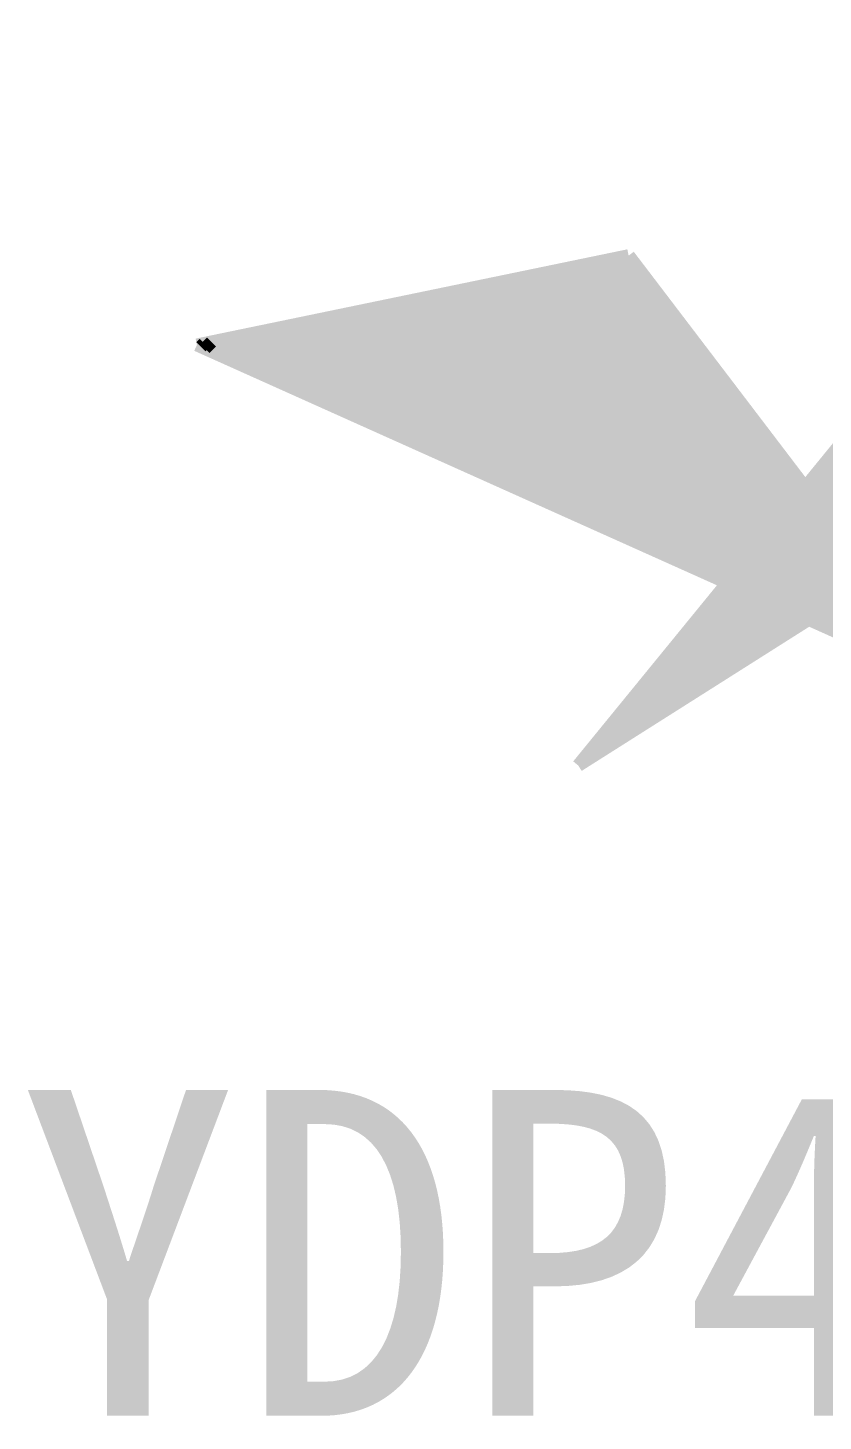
# Model space of a CAD drawing. Header units: inches. Extents: x 240 to 1407, y -538 to -118.
# Drawn here: x 999.465 to 1002.029, y -374.928 to -370.438 of the extents above; entities that cross this region are included whole.
import ezdxf

# ---------------------------------------------------------------- set-up
doc = ezdxf.new("R2010")
doc.units = ezdxf.units.IN
doc.header["$LTSCALE"] = 1.209999999999997
doc.header["$MEASUREMENT"] = 0
doc.layers.add('FPC', color=40, linetype='CONTINUOUS', lineweight=20)
doc.layers.add('PCB1_GTO', color=1, linetype='CONTINUOUS')
doc.styles.add('宋体', font='')
doc.styles.get('宋体').set_extended_font_data('SimSun')

msp = doc.modelspace()

# ---------------------------------------------------------------- linework, layer by layer
at = {"layer": 'PCB1_GTO', "const_width": 0.04158441707859278}
for points in [[(1001.660147936918, -372.5483411368671), (1003.709635932628, -370.4986452190618)], [(1001.710257159481, -372.5165290578037), (1003.732091517852, -370.4946946994463)], [(1001.760366382069, -372.4849249008374), (1003.754339180993, -370.4907441798294)], [(1001.810267682573, -372.4531128217603), (1003.776794766217, -370.486793660188)], [(1001.860376905149, -372.421508664779), (1003.799042429345, -370.4828431405725)], [(1001.910486127725, -372.3896965857032), (1003.821498014569, -370.4788926209542)], [(1001.9605953503, -372.3580924287369), (1003.84374567771, -370.4747341792443)], [(1001.989496520174, -372.3474884023738), (1003.866201262934, -370.4707836596261)], [(1002.002179767381, -372.3533102207751), (1003.888656848158, -370.4668331400092)], [(1002.014863014588, -372.3589241170696), (1003.910904511287, -370.4628826203705)], [(1002.027546261793, -372.3645380133628), (1003.933360096511, -370.458932100755)], [(1001.25948207836, -372.8020060810393), (1003.53061501711, -370.5306652202196)], [(1001.28755155989, -372.7552236118193), (1003.508367353969, -370.5346157398379)], [(1001.309383378853, -372.770194001965), (1003.553070602334, -370.5267147006041)], [(1001.359492601428, -372.7385898449959), (1003.575526187546, -370.5225562588792)], [(1001.369680783625, -372.654797244574), (1003.485911768745, -370.5385662594657)], [(1001.409601824016, -372.7067777659339), (1003.597773850686, -370.5186057392637)], [(1001.451810007347, -372.5543708773383), (1003.463664105604, -370.5425167790702)], [(1001.459711046591, -372.6751736089648), (1003.62022943591, -370.5146552196482)], [(1001.509820269167, -372.6433615298905), (1003.642477099051, -370.5107047000177)], [(1001.559929491755, -372.6117573729092), (1003.664932684275, -370.5067541803899)], [(1001.61003871433, -372.5799452938348), (1003.687180347404, -370.5028036607717)], [(1001.533939231068, -372.4539445100943), (1003.44120852038, -370.5466752207802)], [(1001.615860532719, -372.3535181428586), (1003.418960857251, -370.5506257404216)], [(1001.684890665081, -372.2110915143633), (1003.329346438439, -370.5666357409821)], [(1001.697573912287, -372.2167054106579), (1003.351802023663, -370.5624772992954)], [(1001.697989756453, -372.2530917756133), (1003.396505272028, -370.5545762600398)], [(1001.710257159481, -372.2223193069538), (1003.374049686803, -370.558526779654)], [(1002.026090807199, -371.8513863066253), (1003.30709877531, -370.5705862606004)], [(1001.401700784771, -371.172104853649), (1001.970783532496, -371.9191689064772), (1003.032641622589, -370.6194479506883)], [(1000.009662423064, -371.4598690198251), (1001.401700784771, -371.172104853649)], [(1000.771281021858, -371.8012770840404), (1001.40045325226, -371.1723127757326)], [(1000.657131796978, -371.7501282510487), (1001.191907400606, -371.2155605695028)], [(1000.669815044184, -371.7559500694363), (1001.214986752078, -371.2107783615409)], [(1000.682498291402, -371.7615639657309), (1001.238066103565, -371.2059961535682)], [(1000.695181538596, -371.7671778620377), (1001.261353377121, -371.2012139455954)], [(1000.707864785802, -371.7729996804267), (1001.284432728607, -371.1964317376349)], [(1000.720548033021, -371.7786135767458), (1001.307720002176, -371.1916495296853)], [(1000.733231280228, -371.7842274730622), (1001.330799353649, -371.186659399629)], [(1000.745914527433, -371.7900492914389), (1001.354086627217, -371.1820851137507)], [(1000.758597774652, -371.7956631877444), (1001.377165978691, -371.1770949836944)], [(1000.784172191147, -371.8070989024416), (1001.409185979837, -371.1818771916672)], [(1000.796855438354, -371.8127127987594), (1001.417087019083, -371.1922732959222)], [(1000.809538685572, -371.8185346171497), (1001.425195980423, -371.2028773222976)], [(1000.822221932779, -371.8241485134429), (1001.433097019668, -371.213273426565)], [(1000.542982572097, -371.6989794180434), (1000.983361548951, -371.2586004411908)], [(1000.555665819303, -371.7045933143393), (1001.006440900436, -371.2538182332181)], [(1000.568349066521, -371.7104151327392), (1001.029728173993, -371.2490360252303)], [(1000.581032313716, -371.7160290290324), (1001.052807525479, -371.2442538172834)], [(1000.593715560922, -371.7216429253515), (1001.075886876964, -371.2394716093216)], [(1000.606398808141, -371.7274647437405), (1001.099174150521, -371.2346894013734)], [(1000.619082055347, -371.7330786400337), (1001.122253501994, -371.2299071933856)], [(1000.631765302553, -371.7386925363419), (1001.145540775563, -371.2251249854128)], [(1000.644448549772, -371.7445143547296), (1001.168620127036, -371.220342777451)], [(1000.834905179984, -371.8297624097484), (1001.440998058901, -371.22366953082)], [(1000.847588427203, -371.835584228136), (1001.448899098145, -371.2340656350873)], [(1000.86027167441, -371.8411981244552), (1001.457008059486, -371.2444617393656)], [(1000.872954921604, -371.8468120207484), (1001.46490909873, -371.2548578436329)], [(1000.415942177915, -371.6420087666505), (1000.751528423739, -371.3064225208148)], [(1000.428833347217, -371.6478305850408), (1000.774815697308, -371.301640312853)], [(1000.441516594423, -371.653444481334), (1000.797895048781, -371.2968581048802)], [(1000.45419984164, -371.6592662997107), (1000.821182322351, -371.2920758969183)], [(1000.466883088835, -371.6648801960299), (1000.844261673836, -371.2872936889701)], [(1000.479566336042, -371.6704940923476), (1000.86734102531, -371.2825114809864)], [(1000.49224958326, -371.676315910738), (1000.890628298878, -371.2777292730355)], [(1000.504932830466, -371.6819298070434), (1000.913915572435, -371.2729470650627)], [(1000.517616077673, -371.6875437033366), (1000.936994923909, -371.2681648571009)], [(1000.530299324891, -371.693365521727), (1000.960074275394, -371.263382649139)], [(1000.885638168822, -371.852633839151), (1001.472810137977, -371.2654618699851)], [(1000.898113493946, -371.8582477354428), (1001.480711177209, -371.2758579742497)], [(1000.911004663234, -371.8638616317619), (1001.488612216454, -371.2862540785307)], [(1000.923687910453, -371.8696834501523), (1001.496721177794, -371.2966501827967)], [(1000.936371157659, -371.8752973464455), (1001.50462221704, -371.307046287064)], [(1000.301792953035, -371.5908599336247), (1000.54319049418, -371.3496703145727)], [(1000.314684122336, -371.5966817520246), (1000.566269845654, -371.3448881065986)], [(1000.327159447459, -371.6022956483205), (1000.58934919714, -371.3401058986395)], [(1000.339842694665, -371.6079095446369), (1000.612636470708, -371.3353236906899)], [(1000.352733863955, -371.6137313630273), (1000.635715822181, -371.3305414827294)], [(1000.36520918909, -371.6193452593328), (1000.65900309575, -371.3257592747539)], [(1000.377892436296, -371.624959155626), (1000.682082447224, -371.3209770667839)], [(1000.390575683502, -371.6307809740163), (1000.705369720792, -371.316194858822)], [(1000.403258930708, -371.6363948703341), (1000.728449072266, -371.3114126508711)], [(1000.949054404865, -371.8809112427387), (1001.512523256284, -371.317442391345)], [(1000.961737652084, -371.8867330611413), (1001.520424295529, -371.3280464176945)], [(1000.974420899278, -371.8923469574577), (1001.528325334762, -371.3384425219618)], [(1000.987104146496, -371.8981687758467), (1001.53622637402, -371.34883862624)], [(1000.187643728154, -371.5397111006316), (1000.334644642525, -371.3927101862485)], [(1000.200326975361, -371.5453249969275), (1000.357723994011, -371.3879279782867)], [(1000.213010222578, -371.5511468153152), (1000.380803345484, -371.3831457703248)], [(1000.225693469784, -371.5567607116344), (1000.404090619053, -371.378363562378)], [(1000.238376716992, -371.5623746079276), (1000.427377892623, -371.3735813544038)], [(1000.25105996421, -371.5681964263275), (1000.450457244095, -371.3687991464188)], [(1000.263743211415, -371.5738103226234), (1000.473536595569, -371.3640169384692)], [(1000.276426458622, -371.5794242189425), (1000.496823869138, -371.3592347305101)], [(1000.289109705828, -371.5852460373315), (1000.519903220611, -371.3544525225591)], [(1000.999787393702, -371.9037826721427), (1001.544335335347, -371.3592347305101)], [(1001.012470640908, -371.9093965684468), (1001.552236374593, -371.3696308347883)], [(1001.025153888114, -371.9152183868385), (1001.560137413837, -371.3800269390557)], [(1001.037837135333, -371.9208322831549), (1001.568038453083, -371.3906309654051)], [(1000.060811256067, -371.4827404492141), (1000.102811517314, -371.4407401879668)], [(1000.073494503274, -371.4885622676058), (1000.126098790883, -371.4359579800077)], [(1000.08617775048, -371.4941761639222), (1000.149178142369, -371.4311757720581)], [(1000.098860997698, -371.4997900602413), (1000.172465415926, -371.4263935640963)], [(1000.111544244904, -371.5056118786317), (1000.195544767412, -371.42140343404)], [(1000.124227492111, -371.5112257749371), (1000.218832040968, -371.416621226066)], [(1000.136910739329, -371.5170475933139), (1000.241911392441, -371.4118390181041)], [(1000.149593986535, -371.522661489618), (1000.26519866601, -371.4070568101573)], [(1000.162277233741, -371.5282753859371), (1000.288278017484, -371.4022746021722)], [(1000.174960480947, -371.5340972043261), (1000.311357368969, -371.3974923942213)], [(1001.050520382539, -371.9264461794604), (1001.575939492327, -371.4010270696725)], [(1001.063203629746, -371.9322679978384), (1001.584048453657, -371.4114231739507)], [(1001.075886876964, -371.9378818941439), (1001.591949492901, -371.4218192782194)], [(1001.088570124158, -371.9434957904494), (1001.599850532146, -371.4322153824731)], [(1000.009662423064, -371.4598690198251), (1001.719613653333, -372.2264777486774)], [(1000.01007826723, -371.4600769419087), (1000.010286189325, -371.4598690198251)], [(1000.022761514436, -371.465690838225), (1000.033365540798, -371.4550868118783)], [(1000.035444761654, -371.4715126566277), (1000.056652814356, -371.4503046039137)], [(1000.04812800886, -371.4771265529236), (1000.079732165841, -371.4455223959423)], [(1001.101253371376, -371.9493176088507), (1001.60775157139, -371.4426114867418)], [(1001.113936618583, -371.9549315051698), (1001.615860532719, -371.4532155131172)], [(1001.126619865789, -371.9607533235588), (1001.623761571965, -371.4636116173709)], [(1001.139303112995, -371.966367219852), (1001.63166261121, -371.4740077216368)], [(1001.151986360214, -371.9719811161452), (1001.639563650466, -371.4844038259178)], [(1001.16466960742, -371.9778029345478), (1001.647672611782, -371.4947999301851)], [(1001.177352854626, -371.9834168308642), (1001.655573651028, -371.5051960344402)], [(1001.190036101845, -371.9890307271588), (1001.663474690272, -371.515800060802)], [(1001.202719349038, -371.9948525455491), (1001.67137572953, -371.5261961650829)], [(1001.215402596257, -372.0004664418546), (1001.679484690846, -371.5365922693352)], [(1001.228085843464, -372.0060803381614), (1001.687385730091, -371.5469883736053)], [(1001.24076909067, -372.0119021565613), (1001.695286769336, -371.5573844778713)], [(1001.253452337876, -372.0175160528573), (1001.703187808593, -371.5677805821509)], [(1001.266135585094, -372.0233378712572), (1001.711088847838, -371.5783846085004)], [(1001.278818832301, -372.0289517675504), (1001.719197809154, -371.5887807127691)], [(1001.29171000159, -372.0345656638668), (1001.727098848399, -371.5991768170473)], [(1001.304393248796, -372.0403874822585), (1001.734999887656, -371.6095729213146)], [(1001.317076496014, -372.0460013785517), (1001.742900926901, -371.619969025582)], [(1001.32975974322, -372.0516152748476), (1001.750801966147, -371.6303651298602)], [(1001.342442990427, -372.0574370932475), (1001.758910927462, -371.6409691562124)], [(1001.355126237645, -372.0630509895639), (1001.76681196672, -371.6513652604797)], [(1001.367809484851, -372.0686648858721), (1001.774713005965, -371.661761364758)], [(1001.380492732057, -372.0744867042475), (1001.78261404521, -371.6721574690253)], [(1001.393175979264, -372.080100600553), (1001.790515084454, -371.682553573294)], [(1001.405859226471, -372.0859224189419), (1001.798624045783, -371.6931575996558)], [(1001.418542473689, -372.0915363152611), (1001.806525085028, -371.7035537039231)], [(1001.431225720895, -372.0971502115679), (1001.814426124273, -371.7139498081891)], [(1001.443908968101, -372.1029720299678), (1001.822327163518, -371.7243459124673)], [(1001.456592215308, -372.1085859262637), (1001.830228202763, -371.7347420167374)], [(1001.469275462526, -372.1141998225556), (1001.838337164091, -371.745138121002)], [(1001.48195870972, -372.1200216409568), (1001.846238203336, -371.7557421473542)], [(1001.494641956938, -372.125635537276), (1001.854139242581, -371.7661382516324)], [(1001.507325204144, -372.1312494335705), (1001.862040281827, -371.7765343558875)], [(1001.520008451351, -372.1370712519582), (1001.870149243155, -371.7869304601575)], [(1001.532691698569, -372.1426851482514), (1001.8780502824, -371.7973265644221)], [(1001.545374945775, -372.1482990445705), (1001.885951321645, -371.8077226687031)], [(1001.558058192982, -372.1541208629731), (1001.893852360889, -371.8183266950526)], [(1001.570741440201, -372.1597347592663), (1001.90196132223, -371.8287227993199)], [(1001.583424687407, -372.1655565776553), (1001.909862361475, -371.8391189035981)], [(1001.596107934601, -372.1711704739621), (1001.917763400707, -371.8495150078409)], [(1001.608791181819, -372.1767843702676), (1001.925664439953, -371.8599111121219)], [(1001.621474429025, -372.1826061886689), (1001.933773401293, -371.8705151384727)], [(1001.634157676232, -372.1882200849607), (1001.941674440538, -371.8809112427387)], [(1001.64684092345, -372.1938339812567), (1001.949575479784, -371.8913073470197)], [(1001.659524170656, -372.1996557996593), (1001.957476519028, -371.9017034512843)], [(1001.672207417862, -372.2052696959757), (1001.965377558261, -371.9120995555652)], [(1001.239105713993, -372.8148972503307), (1001.719613653333, -372.2264777486774)], [(1002.040229509011, -372.3703598317641), (1002.195963150961, -372.214626189805)], [(1001.239105713993, -372.8148972503307), (1001.98221924718, -372.3443695711006), (1002.456697446047, -372.5570738644568)]]:
    msp.add_lwpolyline(points, dxfattribs=at)

# ---------------------------------------------------------------- texts
at = {"layer": 'FPC', "color": 30, "insert": (998.8341814794783, -373.8605604680726), "char_height": 1.05, "attachment_point": 1, "style": '宋体'}
msp.add_mtext('\\pi0.5961;{\\C1;YDP430BE010-V1}', dxfattribs=at)

doc.saveas('drawing.dxf')
